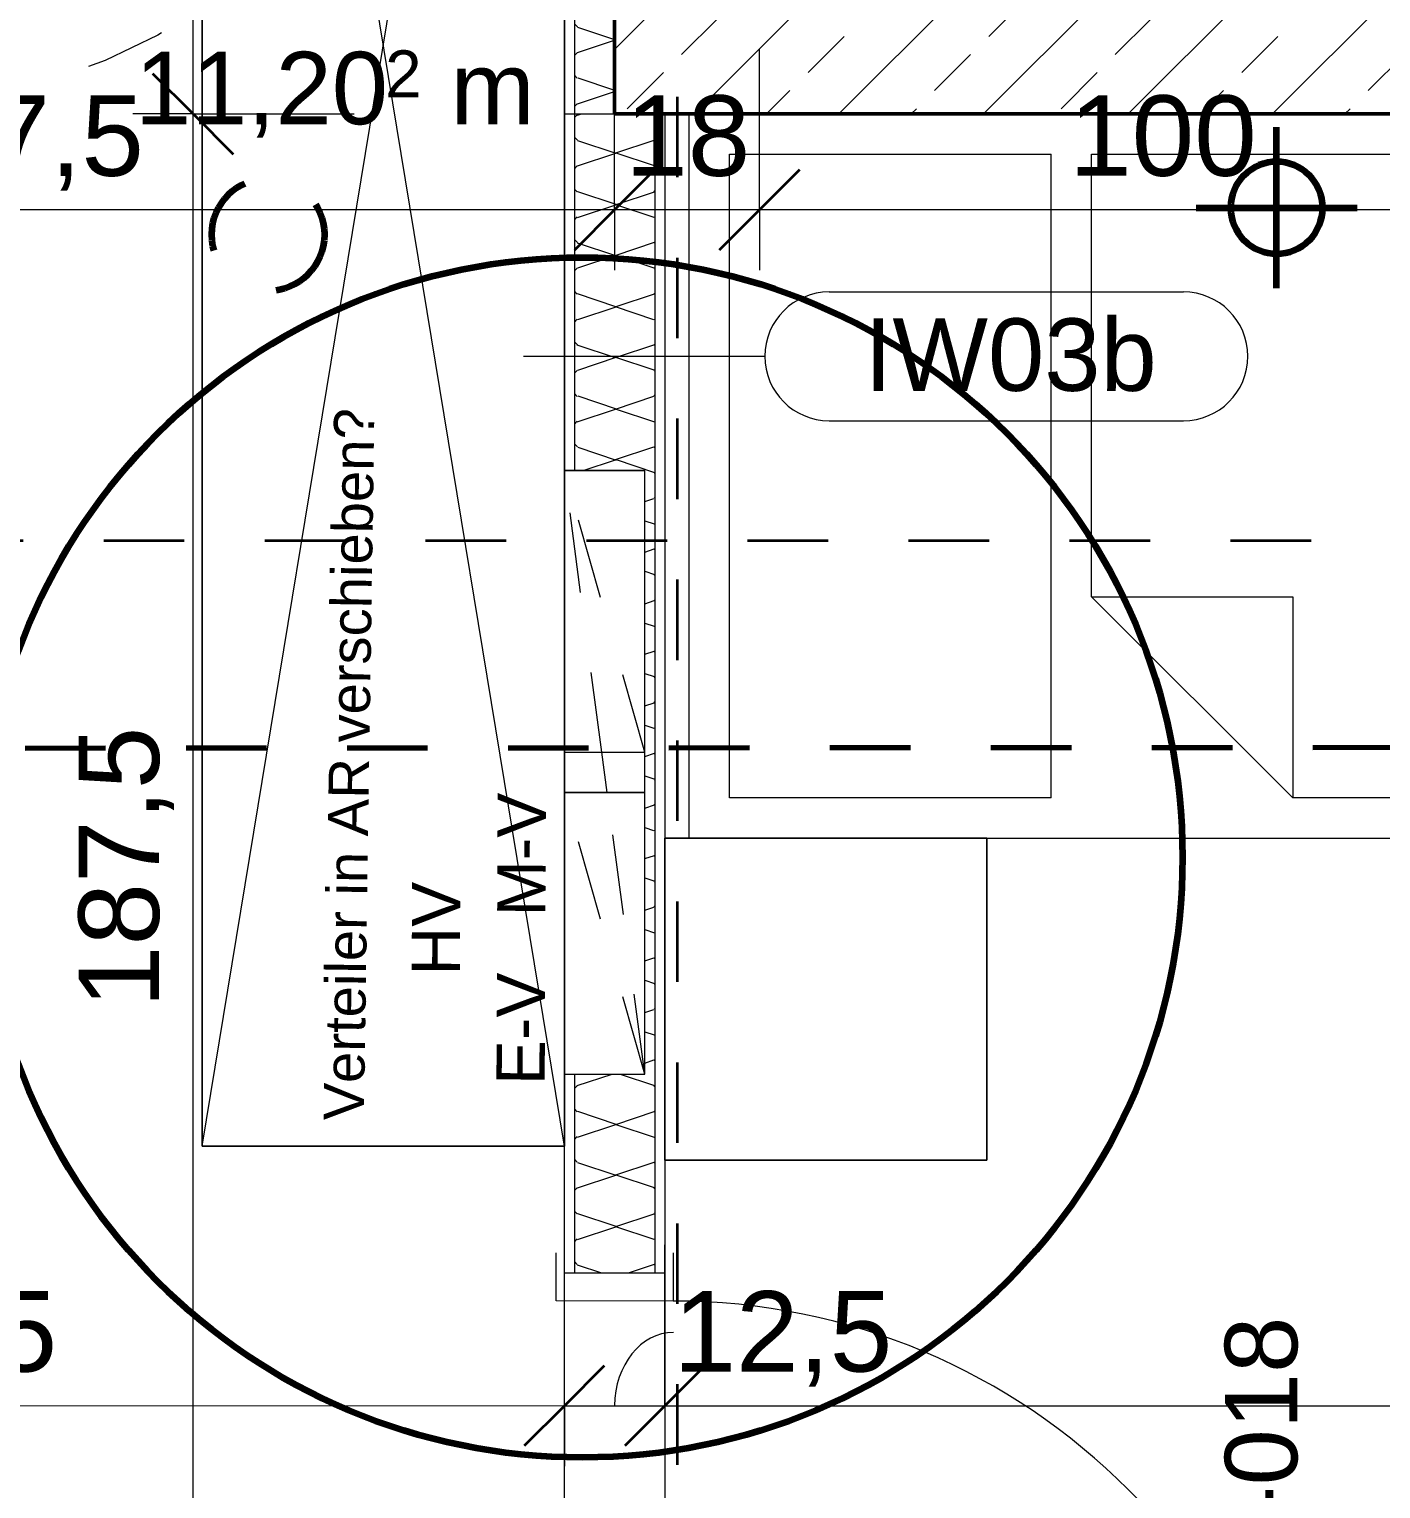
# Model space of a CAD drawing. Header units: metres. Extents: x -67.4 to -27.2, y 43.9 to 89.6.
# Drawn here: x -45.936 to -44.257, y 53.94 to 55.754 of the extents above; entities that cross this region are included whole.
import ezdxf

# ---------------------------------------------------------------- set-up
doc = ezdxf.new("R2010")
doc.units = ezdxf.units.M
for name, pattern in [('Achse', [0.009, 0.005, -0.002, 0, -0.002]), ('Strich Punkt', [0.015875, 0.00635, -0.004763, 0, -0.004763]), ('Strich Punkt Mittel', [0.015875, 0.00635, -0.004763, 0, -0.004763]), ('Verdeckt', [0.003, 0.002, -0.001])]:
    doc.linetypes.add(name, pattern=pattern)
for name, color, linetype, lineweight in [('A_2D', 7, 'Continuous', 13), ('A_Bemassung-50_', 4, 'Continuous', 9), ('A_Bemassung_', 4, 'Continuous', 9), ('A_Beschriftung_', 7, 'Continuous', 9), ('A_Decken', 8, 'Continuous', 13), ('A_Durchbruch', 7, 'Verdeckt', 5), ('A_Kanal_RW', 150, 'Strich Punkt', 100), ('A_Moebel', 6, 'Continuous', 13), ('A_Raeume_', 7, 'Continuous', 5), ('A_Raeume_Beschriftung_', 7, 'Continuous', 9), ('A_Raster_', 1, 'Continuous', 9), ('A_Tueren', 31, 'Continuous', 13), ('A_Waende', 7, 'Continuous', 13), ('G-ANNO-SYMB_', 111, 'Continuous', 9), ('P-PIPE', 3, 'Continuous', 5), ('P-PIPE-CNTR', 3, 'Continuous', 5), ('Text', 130, 'Continuous', 9)]:
    doc.layers.add(name, color=color, linetype=linetype, lineweight=lineweight)
doc.styles.add('Arial_10', font='arial.ttf', dxfattribs={"height": 0.05})
doc.styles.add('Arial_2', font='arial.ttf', dxfattribs={"height": 0.09})
doc.styles.add('Arial_4', font='arial.ttf', dxfattribs={"height": 0.05849})
doc.styles.add('Arial_5', font='arial.ttf', dxfattribs={"height": 0.1})
doc.styles.add('Arial_7', font='arial.ttf', dxfattribs={"height": 0.06})
doc.dimstyles.new('WGA-Bemaßung', dxfattribs={"dimscale": 0.3048, "dimtxt": 0.102026, "dimasz": 0.328084, "dimexe": 0.246063, "dimexo": 0.0625, "dimgap": 0.04101, "dimtad": 1, "dimdec": 1, "dimlfac": 100, "dimrnd": 0.5, "dimdsep": 46, "dimtxsty": 'Arial_5', "dimblk1": 'OBLIQUE', "dimblk2": 'OBLIQUE', "dimsah": 1, "dimcen": 0.09, "dimdle": 0.246063, "dimazin": 2, "dimtfac": 1, "dimtdec": 4, "dimtix": 1, "dimtmove": 0, "dimatfit": 3, "dimfxl": 0.656168, "dimfxlon": 1, "dimtvp": 1, "dimtolj": 1, "dimtzin": 0, "dimarcsym": 2})
doc.dimstyles.new('WGA-Bemaßung_2', dxfattribs={"dimscale": 0.3048, "dimtxt": 0.102026, "dimasz": 0.328084, "dimexe": 0.246063, "dimexo": 0.0625, "dimgap": 0.04101, "dimtad": 1, "dimdec": 1, "dimlfac": 100, "dimrnd": 0.5, "dimdsep": 46, "dimtxsty": 'Arial_5', "dimblk1": 'OBLIQUE', "dimblk2": 'OBLIQUE', "dimsah": 1, "dimcen": 0.09, "dimdle": 0.246063, "dimazin": 2, "dimtfac": 1, "dimtdec": 4, "dimtix": 1, "dimtmove": 2, "dimatfit": 3, "dimfxl": 0.656168, "dimfxlon": 1, "dimtvp": 1, "dimtolj": 1, "dimtzin": 0, "dimarcsym": 2})
doc.dimstyles.new('WGA-Bemaßung_3', dxfattribs={"dimscale": 0.3048, "dimtxt": 0.102026, "dimasz": 0.328084, "dimexe": 0.246063, "dimexo": 0.0625, "dimgap": 0.04101, "dimtad": 1, "dimdec": 1, "dimlfac": 100, "dimrnd": 0.5, "dimdsep": 46, "dimtxsty": 'Arial_5', "dimblk1": 'OBLIQUE', "dimblk2": 'OBLIQUE', "dimsah": 1, "dimcen": 0.09, "dimdle": 0.246063, "dimazin": 2, "dimtfac": 1, "dimtdec": 4, "dimtix": 1, "dimtmove": 1, "dimatfit": 3, "dimfxl": 0.656168, "dimfxlon": 1, "dimtvp": 1, "dimtolj": 1, "dimtzin": 0, "dimarcsym": 2})
doc.dimstyles.new('WGA-Bemaßung_4', dxfattribs={"dimscale": 0.3048, "dimtxt": 0.102026, "dimasz": 0.328084, "dimexe": 0.246063, "dimexo": 0.0625, "dimgap": 0.04101, "dimtad": 1, "dimdec": 1, "dimlfac": 100, "dimrnd": 0.5, "dimdsep": 46, "dimtxsty": 'Arial_5', "dimblk1": 'OBLIQUE', "dimblk2": 'OBLIQUE', "dimsah": 1, "dimcen": 0.09, "dimdle": 0.246063, "dimazin": 2, "dimtfac": 1, "dimtdec": 4, "dimtix": 1, "dimtmove": 0, "dimatfit": 3, "dimfxl": 0.656168, "dimfxlon": 1, "dimtvp": 1, "dimtolj": 1, "dimtzin": 0, "dimarcsym": 2})

# ---------------------------------------------------------------- blocks, each defined once
blk = doc.blocks.new('Moeb_Schrank - Schrank_2m-10187839-263_PP_01OG_BT2')
at = {"layer": 'A_Moebel', "color": 8}
for p, q in [((0, 0), (2.7375, 0.45)), ((0, 0.45), (2.7375, 0)), ((2.7375, 0.45), (0, 0.45)), ((0, 0.45), (0, 0)), ((0, 0), (0, 0.45)), ((0, 0.45), (2.7375, 0.45)), ((2.7375, 0), (2.7375, 0.45)), ((2.7375, 0.45), (2.7375, 0)), ((0, 0), (0.0895, 0)), ((0.0895, 0), (0, 0)), ((0.0895, 0), (0.4395, 0)), ((0.4395, 0), (0.0895, 0)), ((0.4395, 0), (0.4895, 0)), ((0.4895, 0), (0.4395, 0)), ((0.4895, 0), (0.8395, 0)), ((0.8395, 0), (0.4895, 0)), ((0.8395, 0), (2.7375, 0)), ((2.7375, 0), (0.8395, 0))]:
    blk.add_line(p, q, dxfattribs=at)
blk = doc.blocks.new('UZ_D1 - SL_0800x2000_Zimmertür_Stahlzarge_GK-11052839-263_PP_01OG_BT2')
at = {"layer": 'A_Tueren', "lineweight": 5}
for p, q in [((0.4, 0.0725), (0.4, 0.8725)), ((-0.46, 0.0725), (-0.4, 0.0725)), ((-0.4, 0.0725), (-0.4, -0.0725)), ((0.4, 0.0725), (0.4, -0.0725)), ((0.46, 0.0725), (0.4, 0.0725)), ((-0.4, -0.0725), (-0.46, -0.0725)), ((0.4, -0.0725), (0.46, -0.0725))]:
    blk.add_line(p, q, dxfattribs=at)
blk.add_arc((0.4, 0.0725), 0.8, 90, 180, dxfattribs=at)
blk = doc.blocks.new('Allg_Verteiler_Wand - H-V-11058604-263_PP_01OG_BT2')
at = {"layer": 'A_2D', "lineweight": 5}
for p, q in [((0.475, 0.0625), (0.125, 0.0625)), ((0.125, 0.0625), (0.125, -0.0375)), ((0.525, 0.0625), (0.475, 0.0625)), ((0.875, 0.0625), (0.525, 0.0625)), ((0.875, -0.0375), (0.875, 0.0625)), ((0.875, 0.0625), (0.875, -0.0375)), ((0.125, -0.0375), (0.475, -0.0375)), ((0.125, -0.0375), (0.475, -0.0375)), ((0.475, -0.0375), (0.525, -0.0375)), ((0.475, -0.0375), (0.525, -0.0375)), ((0.525, -0.0375), (0.875, -0.0375)), ((0.525, -0.0375), (0.875, -0.0375))]:
    blk.add_line(p, q, dxfattribs=at)
at = {"layer": 'A_Durchbruch'}
for p, q in [((0.125, 0.0625), (0.125, -0.0375)), ((0.125, 0.0625), (0.125, -0.0375)), ((0.525, 0.0158), (0.875, 0.0625)), ((0.525, 0.0158), (0.875, 0.0625)), ((0.875, 0.0625), (0.875, -0.0375)), ((0.125, -0.0375), (0.475, 0.0092)), ((0.125, -0.0375), (0.475, 0.0092)), ((0.475, 0.0092), (0.525, 0.0158)), ((0.475, 0.0092), (0.525, 0.0158))]:
    blk.add_line(p, q, dxfattribs=at)
blk = doc.blocks.new('Allg_Verteiler_Wand - E-V-11058576-263_PP_01OG_BT2')
at = {"layer": 'A_2D', "lineweight": 5}
for p, q in [((0.475, 0.0625), (0.125, 0.0625)), ((0.125, 0.0625), (0.125, -0.0375)), ((0.475, -0.0375), (0.475, 0.0625)), ((0.475, 0.0625), (0.475, -0.0375)), ((0.125, -0.0375), (0.475, -0.0375)), ((0.125, -0.0375), (0.475, -0.0375))]:
    blk.add_line(p, q, dxfattribs=at)
at = {"layer": 'A_Durchbruch'}
for p, q in [((0.125, -0.0375), (0.475, 0.0625)), ((0.125, 0.0625), (0.125, -0.0375)), ((0.125, -0.0375), (0.475, 0.0625)), ((0.125, 0.0625), (0.125, -0.0375)), ((0.475, 0.0625), (0.475, -0.0375))]:
    blk.add_line(p, q, dxfattribs=at)
blk = doc.blocks.new('Allg_Verteiler_Wand - M-V-11058590-263_PP_01OG_BT2')
at = {"layer": 'A_2D', "lineweight": 5}
for p, q in [((0.475, 0.0625), (0.125, 0.0625)), ((0.125, 0.0625), (0.125, -0.0375)), ((0.475, -0.0375), (0.475, 0.0625)), ((0.475, 0.0625), (0.475, -0.0375)), ((0.125, -0.0375), (0.475, -0.0375)), ((0.125, -0.0375), (0.475, -0.0375))]:
    blk.add_line(p, q, dxfattribs=at)
at = {"layer": 'A_Durchbruch'}
for p, q in [((0.125, -0.0375), (0.475, 0.0625)), ((0.125, 0.0625), (0.125, -0.0375)), ((0.125, -0.0375), (0.475, 0.0625)), ((0.125, 0.0625), (0.125, -0.0375)), ((0.475, 0.0625), (0.475, -0.0375))]:
    blk.add_line(p, q, dxfattribs=at)
blk = doc.blocks.new('Moeb_Bett - Einzelbett 090x210-V72-263_PP_01OG_BT2')
at = {"layer": 'A_Moebel', "color": 8}
for p, q in [((-0.85, 1.05), (-0.85, 0.65)), ((-0.45, 1.05), (-0.85, 1.05)), ((-0.85, 1.05), (-0.45, 1.05)), ((-0.85, 0.65), (-0.85, 1.05)), ((-0.45, 1.05), (-0.45, -1.05)), ((-0.45, 0.65), (-0.45, 1.05)), ((-0.45, 1.05), (-0.45, 0.65)), ((-0.45, 1.02), (0.45, 1.02)), ((-0.4, 0.97), (0.4, 0.97)), ((-0.4, 0.57), (-0.4, 0.97)), ((0.4, 0.97), (0.4, 0.57)), ((-0.85, 0.65), (-0.45, 0.65)), ((-0.45, 0.65), (-0.85, 0.65)), ((-0.4, 0.57), (0.4, 0.57)), ((-0.4, 0.27), (-0.15, 0.52)), ((-0.15, 0.52), (-0.15, 0.27)), ((-0.15, 0.52), (0.4, 0.52)), ((0.4, 0.52), (0.4, -1)), ((-0.15, 0.27), (-0.4, 0.27)), ((-0.4, -1), (-0.4, 0.27))]:
    blk.add_line(p, q, dxfattribs=at)
blk = doc.blocks.new('DIMBLOCK228-263_PP_01OG_BT2')
at = {"layer": 'A_Bemassung-50_', "transparency": 16777216}
for p, q in [((-46.8838, 54.0436), (-46.8838, 54.2436)), ((-45.2713, 54.0435), (-45.2713, 54.2435)), ((-46.8838, 54.0436), (-45.2713, 54.0435)), ((-46.8838, 54.0436), (-46.8838, 53.9686)), ((-45.2713, 54.0435), (-45.2713, 53.9685))]:
    blk.add_line(p, q, dxfattribs=at)
at = {"layer": 'A_Bemassung-50_', "lineweight": 35, "transparency": 16777216}
for p, q in [((-46.8838, 54.0436), (-46.8338, 54.0936)), ((-45.2713, 54.0435), (-45.2213, 54.0935)), ((-46.8838, 54.0436), (-46.9338, 53.9936)), ((-45.2713, 54.0435), (-45.3213, 53.9936))]:
    blk.add_line(p, q, dxfattribs=at)
at = {"layer": 'A_Bemassung-50_', "color": 0, "transparency": 16777216, "insert": (-46.251, 54.1859), "char_height": 0.1, "width": 0.416266, "attachment_point": 1, "rotation": 359.9983, "line_spacing_factor": 0.941778, "style": 'Arial_5'}
blk.add_mtext('161,5', dxfattribs=at)
blk = doc.blocks.new('_Oblique')
at = {"color": 0, "linetype": 'ByBlock', "lineweight": -2}
blk.add_line((-0.5, -0.5), (0.5, 0.5), dxfattribs=at)
blk = doc.blocks.new('DIMBLOCK229-263_PP_01OG_BT2')
at = {"layer": 'A_Bemassung-50_', "transparency": 16777216}
for p, q in [((-45.2713, 54.0435), (-45.2713, 54.2435)), ((-45.1463, 54.0435), (-45.1463, 54.2435)), ((-45.2713, 54.0435), (-45.1463, 54.0435)), ((-45.2713, 54.0435), (-45.2713, 53.9685)), ((-45.1463, 54.0435), (-45.1463, 53.9685))]:
    blk.add_line(p, q, dxfattribs=at)
at = {"layer": 'A_Bemassung-50_', "lineweight": 35, "transparency": 16777216}
for p, q in [((-45.2713, 54.0435), (-45.2213, 54.0935)), ((-45.1463, 54.0435), (-45.0963, 54.0935)), ((-45.2713, 54.0435), (-45.3213, 53.9936)), ((-45.1463, 54.0435), (-45.1963, 53.9935))]:
    blk.add_line(p, q, dxfattribs=at)
at = {"layer": 'A_Bemassung-50_', "transparency": 16777216}
blk.add_ellipse((-45.1357, 54.0435), major_axis=(0, 0.091), ratio=0.803833, start_param=0, end_param=1.570796, dxfattribs=at)
at = {"layer": 'A_Bemassung-50_', "color": 0, "transparency": 16777216, "insert": (-45.1357, 54.1859), "char_height": 0.1, "width": 0.323972, "attachment_point": 1, "rotation": 359.9983, "line_spacing_factor": 0.941778, "style": 'Arial_5'}
blk.add_mtext('12,5', dxfattribs=at)
blk = doc.blocks.new('DIMBLOCK230-263_PP_01OG_BT2')
at = {"layer": 'A_Bemassung-50_', "transparency": 16777216}
for p, q in [((-45.1463, 54.0435), (-45.1463, 54.2435)), ((-40.2187, 54.0434), (-40.2187, 54.2434)), ((-45.1463, 54.0435), (-40.1437, 54.0434)), ((-45.1463, 54.0435), (-45.1463, 53.9685)), ((-40.2187, 54.0434), (-40.2187, 53.9684))]:
    blk.add_line(p, q, dxfattribs=at)
at = {"layer": 'A_Bemassung-50_', "lineweight": 35, "transparency": 16777216}
for p, q in [((-45.1463, 54.0435), (-45.0963, 54.0935)), ((-40.2187, 54.0434), (-40.1687, 54.0934)), ((-45.1463, 54.0435), (-45.1963, 53.9935)), ((-40.2187, 54.0434), (-40.2687, 53.9934))]:
    blk.add_line(p, q, dxfattribs=at)
at = {"layer": 'A_Bemassung-50_', "color": 0, "transparency": 16777216, "insert": (-42.7979, 54.1858), "char_height": 0.1, "width": 0.276883, "attachment_point": 1, "rotation": 359.9983, "line_spacing_factor": 0.941778, "style": 'Arial_5'}
blk.add_mtext('493', dxfattribs=at)
blk = doc.blocks.new('BS_Wand_Lollipop - rechts_oben-2026913-263_PP_01OG_BT2')
at = {"layer": 'A_Beschriftung_'}
for p, q in [((0.0046, 0.0016), (0.0134, 0.0016)), ((-0.003, 0), (0.003, 0)), ((0.0046, -0.0016), (0.0134, -0.0016))]:
    blk.add_line(p, q, dxfattribs=at)
for centre, start, end in [((0.0046, 0), 90, 270), ((0.0134, 0), 270, 90)]:
    blk.add_arc(centre, 0.0016, start, end, dxfattribs=at)
blk = doc.blocks.new('DIMBLOCK500-263_PP_01OG_BT2')
at = {"layer": 'A_Bemassung-50_', "transparency": 16777216}
for p, q in [((-45.0288, 55.5295), (-45.0288, 55.7295)), ((-44.0288, 55.5295), (-44.0288, 55.7295)), ((-44.0288, 55.5295), (-45.0288, 55.5295)), ((-45.0288, 55.5295), (-45.0288, 55.4545)), ((-44.0288, 55.5295), (-44.0288, 55.4545))]:
    blk.add_line(p, q, dxfattribs=at)
at = {"layer": 'A_Bemassung-50_', "lineweight": 35, "transparency": 16777216}
for p, q in [((-45.0288, 55.5295), (-44.9788, 55.5795)), ((-44.0288, 55.5295), (-43.9788, 55.5795)), ((-45.0288, 55.5295), (-45.0788, 55.4795)), ((-44.0288, 55.5295), (-44.0788, 55.4795))]:
    blk.add_line(p, q, dxfattribs=at)
at = {"layer": 'A_Bemassung-50_', "color": 0, "transparency": 16777216, "insert": (-44.6441, 55.6718), "char_height": 0.1, "width": 0.276883, "attachment_point": 1, "rotation": 359.9983, "line_spacing_factor": 0.941778, "style": 'Arial_5'}
blk.add_mtext('100', dxfattribs=at)
blk = doc.blocks.new('DIMBLOCK501-263_PP_01OG_BT2')
at = {"layer": 'A_Bemassung-50_', "transparency": 16777216}
for p, q in [((-45.2088, 55.5295), (-45.2088, 55.7295)), ((-45.0288, 55.5295), (-45.0288, 55.7295)), ((-45.0288, 55.5295), (-45.2088, 55.5295)), ((-45.2088, 55.5295), (-45.2088, 55.4545)), ((-45.0288, 55.5295), (-45.0288, 55.4545))]:
    blk.add_line(p, q, dxfattribs=at)
at = {"layer": 'A_Bemassung-50_', "lineweight": 35, "transparency": 16777216}
for p, q in [((-45.2088, 55.5295), (-45.1588, 55.5795)), ((-45.0288, 55.5295), (-44.9788, 55.5795)), ((-45.2088, 55.5295), (-45.2588, 55.4795)), ((-45.0288, 55.5295), (-45.0788, 55.4795))]:
    blk.add_line(p, q, dxfattribs=at)
at = {"layer": 'A_Bemassung-50_', "color": 0, "transparency": 16777216, "insert": (-45.1957, 55.6718), "char_height": 0.1, "width": 0.184588, "attachment_point": 1, "rotation": 359.9983, "line_spacing_factor": 0.941778, "style": 'Arial_5'}
blk.add_mtext('18', dxfattribs=at)
blk = doc.blocks.new('DIMBLOCK502-263_PP_01OG_BT2')
at = {"layer": 'A_Bemassung-50_', "transparency": 16777216}
for p, q in [((-45.2088, 55.5295), (-45.2088, 55.7295)), ((-46.8838, 55.5295), (-46.8838, 55.6045)), ((-45.2088, 55.5295), (-46.8838, 55.5295)), ((-46.8838, 55.5295), (-46.8838, 55.3295)), ((-45.2088, 55.5295), (-45.2088, 55.4545))]:
    blk.add_line(p, q, dxfattribs=at)
at = {"layer": 'A_Bemassung-50_', "lineweight": 35, "transparency": 16777216}
for p, q in [((-46.8838, 55.5295), (-46.8338, 55.5795)), ((-45.2088, 55.5295), (-45.1588, 55.5795)), ((-46.8838, 55.5295), (-46.9338, 55.4795)), ((-45.2088, 55.5295), (-45.2588, 55.4795))]:
    blk.add_line(p, q, dxfattribs=at)
at = {"layer": 'A_Bemassung-50_', "color": 0, "transparency": 16777216, "insert": (-46.1432, 55.6718), "char_height": 0.1, "width": 0.416266, "attachment_point": 1, "rotation": 359.9983, "line_spacing_factor": 0.941778, "style": 'Arial_5'}
blk.add_mtext('167,5', dxfattribs=at)
blk = doc.blocks.new('DIMBLOCK510-263_PP_01OG_BT2')
at = {"layer": 'A_Bemassung-50_', "lineweight": 35, "transparency": 16777216}
for p, q in [((-45.7326, 55.6487), (-45.7825, 55.6987)), ((-45.7326, 55.6487), (-45.6826, 55.5987)), ((-45.7326, 53.7736), (-45.7826, 53.8236)), ((-45.7326, 53.7736), (-45.6826, 53.7236))]:
    blk.add_line(p, q, dxfattribs=at)
at = {"layer": 'A_Bemassung-50_', "transparency": 16777216}
for p, q in [((-45.7326, 55.6487), (-45.8076, 55.6487)), ((-45.7326, 53.7736), (-45.7326, 55.6487)), ((-45.7326, 55.6487), (-45.5326, 55.6487)), ((-45.7326, 53.7736), (-45.8076, 53.7736)), ((-45.7326, 53.7736), (-45.5326, 53.7736))]:
    blk.add_line(p, q, dxfattribs=at)
at = {"layer": 'A_Bemassung-50_', "color": 0, "transparency": 16777216, "insert": (-45.8749, 54.5377), "char_height": 0.1, "width": 0.416266, "attachment_point": 1, "rotation": 90, "line_spacing_factor": 0.941778, "style": 'Arial_5'}
blk.add_mtext('187,5', dxfattribs=at)
blk = doc.blocks.new('DIMBLOCK511-263_PP_01OG_BT2')
at = {"layer": 'A_Bemassung-50_', "lineweight": 35, "transparency": 16777216}
for p, q in [((-45.7325, 57.1661), (-45.7825, 57.2161)), ((-45.7325, 57.1661), (-45.6825, 57.1161)), ((-45.7326, 55.6487), (-45.7825, 55.6987)), ((-45.7326, 55.6487), (-45.6826, 55.5987))]:
    blk.add_line(p, q, dxfattribs=at)
at = {"layer": 'A_Bemassung-50_', "transparency": 16777216}
for p, q in [((-45.7325, 57.1661), (-45.9325, 57.1661)), ((-45.7326, 55.6487), (-45.7325, 57.1661)), ((-45.7325, 57.1661), (-45.6575, 57.1661)), ((-45.7326, 55.6487), (-45.8076, 55.6487)), ((-45.7326, 55.6487), (-45.5326, 55.6487))]:
    blk.add_line(p, q, dxfattribs=at)
at = {"layer": 'A_Bemassung-50_', "color": 0, "transparency": 16777216, "insert": (-45.8749, 56.234), "char_height": 0.1, "width": 0.416266, "attachment_point": 1, "rotation": 90, "line_spacing_factor": 0.941778, "style": 'Arial_5'}
blk.add_mtext('151,5', dxfattribs=at)

msp = doc.modelspace()

# ---------------------------------------------------------------- hatches: boundary and pattern name
at = {"layer": 'A_Waende', "lineweight": 5}
h = msp.add_hatch(dxfattribs=at)
h.set_pattern_fill('FP_13', color=250, angle=-112.36, style=0, pattern_type=2)
h.set_pattern_definition([(314.998, (-45.27107, 56.40741), (0.253995, -0.127012), [0.02245, -0.15715]), (314.998, (-45.15993, 56.35953), (0.253995, -0.127012), [0.02245, -0.15715]), (314.998, (-45.27132, 56.34371), (0.253995, -0.127012), [0.02245, -0.15715]), (314.998, (-45.16018, 56.29583), (0.253995, -0.127012), [0.02245, -0.15715]), (341.563, (-45.255072, 56.391096), (0.5079932, -0.1270184), [0.0502, -0.35141]), (341.563, (-45.20731, 56.375774), (0.5079932, -0.1270184), [0.0502, -0.35141]), (341.563, (-45.25494, 56.328326), (0.5079932, -0.1270184), [0.0502, -0.35141]), (341.563, (-45.20756, 56.31208), (0.5079932, -0.1270184), [0.0502, -0.35141]), (44.998, (-45.15961, 56.39184), (-0.254004, -0.126995), [0.02245, -0.15715]), (44.998, (-45.27132, 56.34371), (-0.254004, -0.126995), [0.02245, -0.15715]), (44.998, (-45.15986, 56.32814), (-0.254004, -0.126995), [0.02245, -0.15715]), (44.998, (-45.27157, 56.28002), (-0.254004, -0.126995), [0.02245, -0.15715]), (18.433, (-45.20731, 56.375774), (-0.508002, -0.126983), [0.0502, -0.35141]), (18.433, (-45.255007, 56.35971), (-0.508002, -0.126983), [0.0502, -0.35141]), (18.433, (-45.20756, 56.31208), (-0.508002, -0.126983), [0.0502, -0.35141]), (18.433, (-45.255257, 56.296017), (-0.508002, -0.126983), [0.0502, -0.35141])])
h.paths.add_polyline_path([(-45.2088, 55.6487), (-45.2087, 57.1661), (-45.2587, 57.1661), (-45.2588, 55.6487), (-45.2247, 55.6487)])
h = msp.add_hatch(dxfattribs=at)
h.set_pattern_fill('FP_4', color=250, style=0, pattern_type=2)
h.set_pattern_definition([(45, (0, 0), (-0.08980256, 0.08980256), []), (45, (0.0898, 0), (-0.08980256, 0.08980256), [0.0635, -0.03175])])
h.paths.add_polyline_path([(-40.2186, 55.6485), (-40.2186, 55.7709), (-40.2186, 55.8285), (-45.2088, 55.8287), (-45.2087, 55.6487), (-40.2187, 55.6485)])
h = msp.add_hatch(dxfattribs=at)
h.set_pattern_fill('FP_111', color=250, angle=-112.36, style=0, pattern_type=2)
h.set_pattern_definition([(314.998, (-45.27146, 54.42446), (0.2539954, -0.127012), [0.02245, -0.15715]), (314.998, (-45.15994, 54.37751), (0.2539954, -0.127012), [0.02245, -0.15715]), (314.998, (-45.27133, 54.36169), (0.2539954, -0.1270123), [0.02245, -0.15715]), (314.998, (-45.16019, 54.31381), (0.2539954, -0.1270123), [0.02245, -0.15715]), (341.563, (-45.255083, 54.409075), (0.5079932, -0.1270184), [0.0502, -0.35141]), (341.563, (-45.2077, 54.39283), (0.5079932, -0.1270184), [0.0502, -0.35141]), (341.563, (-45.255333, 54.34538), (0.5079932, -0.1270184), [0.0502, -0.35141]), (341.563, (-45.20757, 54.33006), (0.5079932, -0.1270184), [0.0502, -0.35141]), (44.998, (-45.16, 54.40889), (-0.254004, -0.1269946), [0.02245, -0.15715]), (44.998, (-45.27133, 54.36169), (-0.254004, -0.1269946), [0.02245, -0.15715]), (44.998, (-45.16025, 54.3452), (-0.254004, -0.1269946), [0.02245, -0.15715]), (44.998, (-45.27158, 54.298), (-0.254004, -0.1269946), [0.02245, -0.15715]), (18.433, (-45.2077, 54.39283), (-0.5080021, -0.126983), [0.0502, -0.35141]), (18.433, (-45.2554, 54.376766), (-0.5080021, -0.126983), [0.0502, -0.35141]), (18.433, (-45.20757, 54.33006), (-0.5080021, -0.126983), [0.0502, -0.35141]), (18.433, (-45.255267, 54.313996), (-0.5080021, -0.126983), [0.0502, -0.35141])])
h.paths.add_polyline_path([(-45.1588, 53.2011), (-45.1588, 53.3386), (-45.2588, 53.3386), (-45.2588, 53.2011)])
h.paths.add_polyline_path([(-45.2588, 54.2086), (-45.1588, 54.2086), (-45.1588, 55.6487), (-45.2588, 55.6487), (-45.2588, 55.2056), (-45.1713, 55.2056), (-45.1713, 54.4556), (-45.2588, 54.4556)])

# ---------------------------------------------------------------- linework, layer by layer
at = {"layer": 'A_2D', "linetype": 'Verdeckt', "lineweight": 5}
msp.add_circle((-46.1337, 56.4061), 0.75, dxfattribs=at)
at = {"layer": 'A_2D', "lineweight": 100}
msp.add_circle((-45.249, 54.7248), 0.7457, dxfattribs=at)
at = {"layer": 'A_Decken'}
for p, q in [((-45.2713, 55.2056), (-45.2712, 57.1036)), ((-45.1463, 55.6487), (-45.1463, 54.2086))]:
    msp.add_line(p, q, dxfattribs=at)
at = {"layer": 'A_Kanal_RW'}
msp.add_circle((-45.6394, 55.4987), 0.07, dxfattribs=at)
at = {"layer": 'A_Raeume_', "flags": 128}
for points in [[(-45.2713, 55.6487), (-45.2712, 57.1036), (-46.8837, 57.1036), (-46.8838, 55.1186), (-46.8838, 55.0286), (-46.8838, 55.027), (-46.8838, 54.6811), (-46.8838, 54.6336), (-46.8838, 54.5211), (-46.8838, 52.9886), (-45.2713, 52.9886), (-45.2713, 53.2013), (-45.2713, 53.2013), (-45.2713, 53.2027)], [(-44.7588, 53.0886), (-40.2187, 53.0884), (-40.2186, 55.6485), (-43.9813, 55.6486), (-45.1188, 55.6487), (-45.1463, 55.6487), (-45.1463, 53.2011), (-44.7588, 53.2011)]]:
    msp.add_lwpolyline(points, close=True, dxfattribs=at)
at = {"layer": 'A_Raster_', "linetype": 'Strich Punkt Mittel', "lineweight": 35}
for p, q in [((-45.1301, 85.8701), (-45.1313, 46.5268)), ((-56.2436, 55.1189), (-31.8008, 55.1182))]:
    msp.add_line(p, q, dxfattribs=at)
at = {"layer": 'A_Waende', "color": 10, "lineweight": 50}
for p, q in [((-45.2087, 58.2637), (-45.2088, 55.6487)), ((-45.2088, 55.6487), (-40.2186, 55.6485))]:
    msp.add_line(p, q, dxfattribs=at)
at = {"layer": 'A_Waende'}
for p, q in [((-45.2587, 57.1661), (-45.2588, 55.2056)), ((-45.2713, 55.6487), (-45.2588, 55.6487)), ((-45.1588, 55.6487), (-45.1588, 54.2086)), ((-45.2713, 54.2086), (-45.2713, 55.2056)), ((-45.2588, 54.4556), (-45.2588, 54.2086)), ((-45.2713, 54.2086), (-45.2588, 54.2086)), ((-45.1588, 54.2086), (-45.1463, 54.2086))]:
    msp.add_line(p, q, dxfattribs=at)
at = {"layer": 'A_Waende', "color": 250, "lineweight": 5}
for p, q in [((-45.2588, 55.6487), (-45.2088, 55.6487)), ((-45.2588, 54.2086), (-45.1588, 54.2086))]:
    msp.add_line(p, q, dxfattribs=at)
at = {"layer": 'G-ANNO-SYMB_', "linetype": 'Achse', "lineweight": 70}
msp.add_line((-46.7413, 54.8603), (-35.1839, 54.8666), dxfattribs=at)
at = {"layer": 'P-PIPE', "color": 150, "lineweight": 100}
for radius, start, end in [(0.0571, 112.64, 202.64), (0.0572, 22.64, 112.64), (0.0572, 292.64, 22.64), (0.0571, 202.64, 292.64)]:
    msp.add_arc((-44.3864, 55.5321), radius, start, end, dxfattribs=at)
at = {"layer": 'P-PIPE-CNTR', "color": 150, "lineweight": 100}
for p, q in [((-44.3864, 55.4321), (-44.3864, 55.6321)), ((-44.4864, 55.5321), (-44.2864, 55.5321))]:
    msp.add_line(p, q, dxfattribs=at)

# ---------------------------------------------------------------- block references
at = {"layer": 'A_2D', "rotation": 89.99827587845391}
for name, p in [('Allg_Verteiler_Wand - H-V-11058604-263_PP_01OG_BT2', (-45.2088, 54.3306)), ('Allg_Verteiler_Wand - M-V-11058590-263_PP_01OG_BT2', (-45.2088, 54.7306)), ('Allg_Verteiler_Wand - E-V-11058576-263_PP_01OG_BT2', (-45.2088, 54.3306))]:
    msp.add_blockref(name, p, dxfattribs=at)
at = {"layer": 'A_Beschriftung_', "xscale": 49.99999999999998, "yscale": 49.99999999999998, "zscale": 49.99999999999998}
msp.add_blockref('BS_Wand_Lollipop - rechts_oben-2026913-263_PP_01OG_BT2', (-45.1722, 55.3475), dxfattribs=at)
at = {"layer": 'A_Moebel', "color": 8, "rotation": 89.99827587845473}
for name, p in [('Moeb_Schrank - Schrank_2m-10187839-263_PP_01OG_BT2', (-45.2713, 54.3661)), ('Moeb_Bett - Einzelbett 090x210-V72-263_PP_01OG_BT2', (-44.0963, 55.1987))]:
    msp.add_blockref(name, p, dxfattribs=at)
at = {"layer": 'A_Tueren', "rotation": 269.9982758784539}
msp.add_blockref('UZ_D1 - SL_0800x2000_Zimmertür_Stahlzarge_GK-11052839-263_PP_01OG_BT2', (-45.2088, 53.7736), dxfattribs=at)

# ---------------------------------------------------------------- texts
at = {"layer": 'A_Beschriftung_', "insert": (-44.8986, 55.3946), "char_height": 0.09, "width": 0.440928, "attachment_point": 1, "style": 'Arial_2'}
msp.add_mtext('IW03b', dxfattribs=at)
at = {"layer": 'A_Beschriftung_', "insert": (-44.4507, 53.4066), "char_height": 0.09, "width": 0.889873, "attachment_point": 1, "rotation": 90, "style": 'Arial_2'}
msp.add_mtext('T-2-1OG-018', dxfattribs=at)
at = {"layer": 'A_Raeume_Beschriftung_', "attachment_point": 1}
for s, insert, char_height, width, style in [('11,20', (-45.8049, 55.7259), 0.09, 0.376793, 'Arial_2'), ('2', (-45.494, 55.7277), 0.0585, 0.056118, 'Arial_4'), (' m', (-45.4477, 55.7259), 0.09, 0.164346, 'Arial_2')]:
    msp.add_mtext(s, dxfattribs=dict(at, insert=insert, char_height=char_height, width=width, style=style))
at = {"layer": 'Text', "color": 1, "insert": (-45.5704, 54.3984), "char_height": 0.05, "width": 1.066244, "attachment_point": 1, "rotation": 89.1516, "style": 'Arial_10'}
msp.add_mtext('Verteiler in AR verschieben?', dxfattribs=at)
at = {"layer": 'Text', "color": 7, "char_height": 0.06, "attachment_point": 1, "rotation": 89.756, "style": 'Arial_7'}
for s, insert, width in [('E-V   M-V', (-45.3557, 54.4421), 0.468987), ('HV', (-45.461, 54.5781), 0.144304)]:
    msp.add_mtext(s, dxfattribs=dict(at, insert=insert, width=width))

# ---------------------------------------------------------------- dimensions: what is measured, and where the dimension line sits
at = {"layer": 'A_Bemassung_'}
for base, p1, p2, angle, dimstyle, override, picture, middle in [((-45.7325, 57.1661), (-45.5326, 55.6487), (-45.9325, 57.1661), 89.9983, 'WGA-Bemaßung_4', {"dimpost": '<>', "dimfxl": 1.569225}, 'DIMBLOCK511-263_PP_01OG_BT2', (-45.7961, 56.4074)), ((-45.2088, 55.5295), (-45.0288, 55.7295), (-45.2088, 55.7295), 359.9983, 'WGA-Bemaßung_4', {"dimpost": '<>', "dimfxl": 0.18}, 'DIMBLOCK501-263_PP_01OG_BT2', (-45.1188, 55.593)), ((-45.0288, 55.5295), (-44.0288, 55.7295), (-45.0288, 55.7295), 359.9983, 'WGA-Bemaßung_4', {"dimpost": '<>', "dimfxl": 1}, 'DIMBLOCK500-263_PP_01OG_BT2', (-44.5288, 55.593)), ((-45.7326, 55.6487), (-45.5326, 53.7736), (-45.5326, 55.6487), 89.9983, 'WGA-Bemaßung_4', {"dimpost": '<>', "dimfxl": 1.875112}, 'DIMBLOCK510-263_PP_01OG_BT2', (-45.7961, 54.7111)), ((-45.2713094074, 54.0435492825), (-46.8838033884, 54.2435978051), (-45.2713033891, 54.2435492824), 359.9982758785, 'WGA-Bemaßung', {"dimpost": '<>', "dimfxl": 1.6125}, 'DIMBLOCK228-263_PP_01OG_BT2', (-46.0775574945, 54.1071308429)), ((-40.2187, 54.0434), (-45.1463, 54.2435), (-40.2187, 54.2434), 359.9983, 'WGA-Bemaßung', {"dimpost": '<>', "dimfxl": 4.927622}, 'DIMBLOCK230-263_PP_01OG_BT2', (-42.6825, 54.1071))]:
    dim = msp.add_linear_dim(base=base, p1=p1, p2=p2, angle=angle, dimstyle=dimstyle, override=override, dxfattribs=at)
    dim.commit()
    dim.dimension.update_dxf_attribs({"geometry": picture, "text_midpoint": middle})
dim = msp.add_linear_dim(base=(-46.8838, 55.5295), p1=(-45.2088, 55.7295), p2=(-46.8838, 55.3295), angle=359.9983, dimstyle='WGA-Bemaßung_2', override={"dimpost": '<>', "dimfxl": 1.722099}, dxfattribs=at)
dim.commit()
dim.dimension.update_dxf_attribs({"geometry": 'DIMBLOCK502-263_PP_01OG_BT2', "text_midpoint": (-45.9351, 55.6052), "dimtype": 160, "text_rotation": 359.9983})
dim = msp.add_linear_dim(base=(-45.1463, 54.0435), p1=(-45.2713, 54.2435), p2=(-45.1463, 54.2435), angle=359.9983, dimstyle='WGA-Bemaßung_3', override={"dimpost": '<>', "dimfxl": 0.125}, dxfattribs=at)
dim.commit()
dim.dimension.update_dxf_attribs({"geometry": 'DIMBLOCK229-263_PP_01OG_BT2', "text_midpoint": (-44.9737, 54.1192), "dimtype": 160})

doc.saveas('drawing.dxf')
